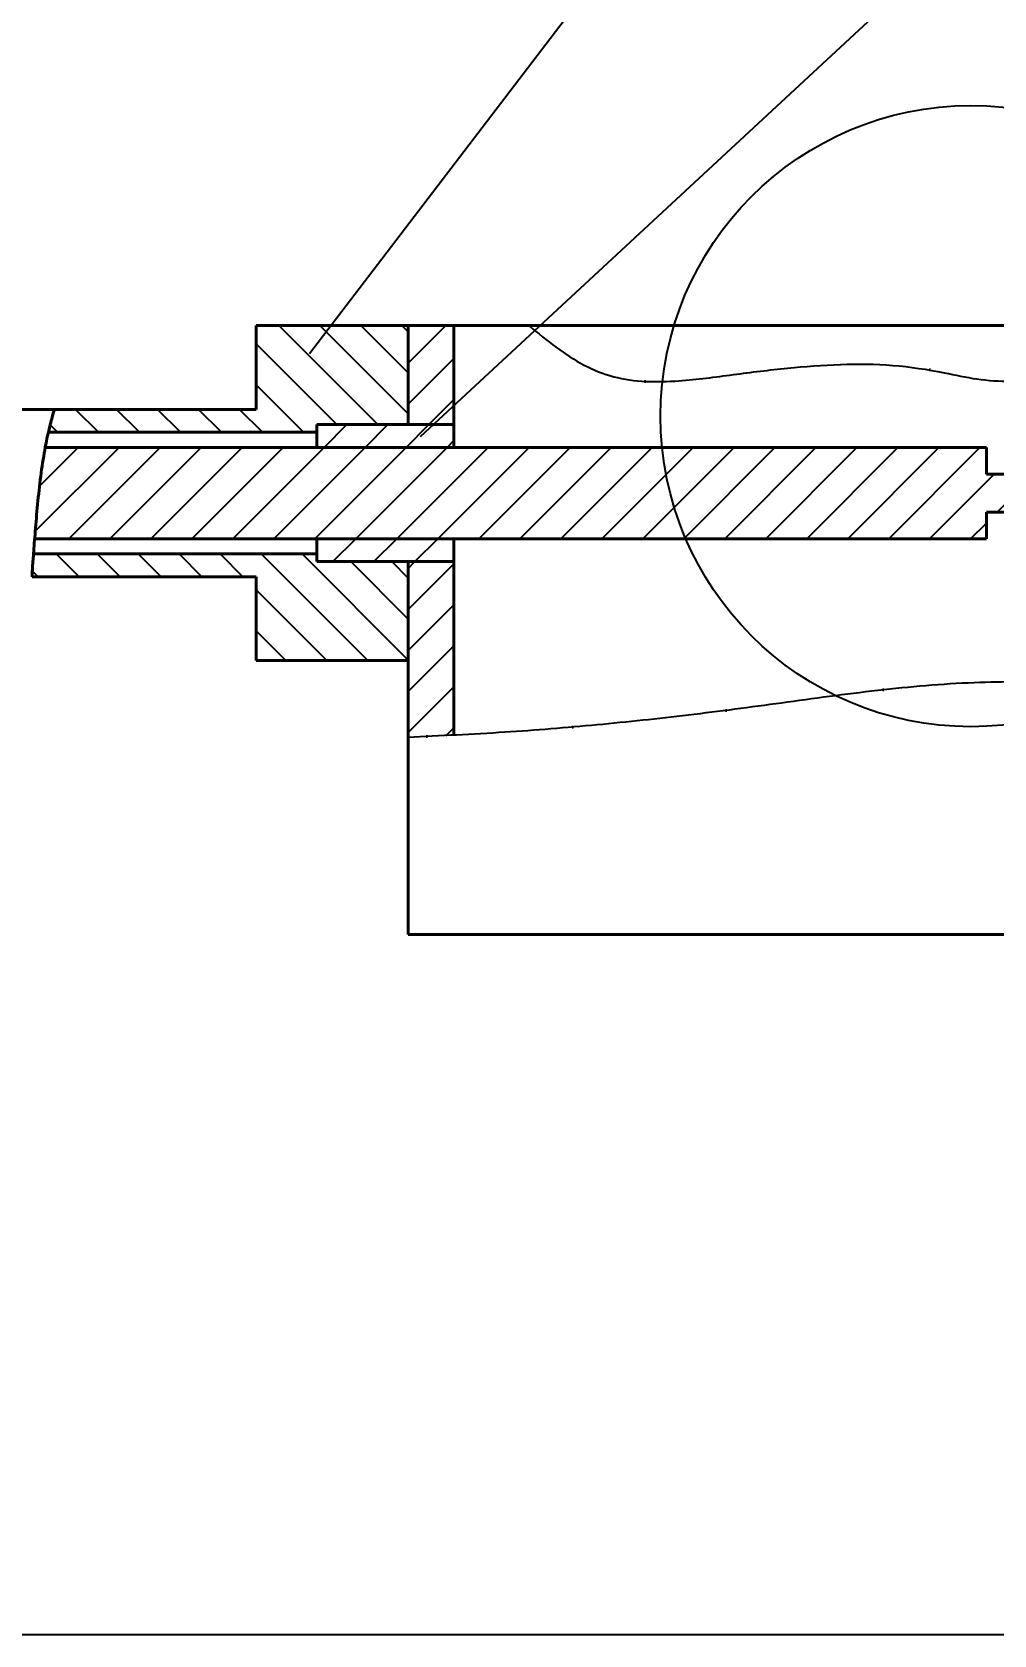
# Model space of a CAD drawing. Header units: millimetres. Extents: x 579 to 4020, y 235 to 1416.
# Drawn here: x 1023 to 1054.6, y 905.1 to 957.7 of the extents above; entities that cross this region are included whole.
import ezdxf

# ---------------------------------------------------------------- set-up
doc = ezdxf.new("R2010")
doc.units = ezdxf.units.MM
doc.header["$LTSCALE"] = 0.3
doc.layers.add('图形轮廓线', color=7, linetype='Continuous', lineweight=40)
doc.layers.add('细实线', color=7, linetype='Continuous', lineweight=25)
doc.styles.add('数字样式', font='gbeitc.shx', dxfattribs={"height": 5, "bigfont": 'gbcbig.shx'})
doc.dimstyles.new('4倍', dxfattribs={"dimtxt": 3.5, "dimasz": 3, "dimexe": 1.25, "dimexo": 0, "dimtad": 1, "dimtoh": 1, "dimdec": 3, "dimlfac": 4, "dimdsep": 46, "dimtxsty": '数字样式', "dimcen": 2.5, "dimadec": 0, "dimazin": 0, "dimtp": 0.03, "dimtm": 0.03, "dimtfac": 1, "dimtdec": 3, "dimtmove": 0, "dimatfit": 3, "dimfxl": 1, "dimarcsym": 0})
pattern_1 = [(45, (0, -22.5339), (-0.6735192, 0.6735192), [])]
pattern_2 = [(135, (0, -22.5339), (-0.6735192, -0.6735192), [])]

# ---------------------------------------------------------------- blocks, each defined once
blk = doc.blocks.new('*D156')
at = {"layer": 'Defpoints', "color": 0, "ltscale": 0.3, "transparency": 16777216}
for p in [(698.108, 947.557), (689.477, 905.057), (1074.858, 905.057)]:
    blk.add_point(p, dxfattribs=at)
at = {"layer": '细实线', "color": 0, "lineweight": -2, "ltscale": 0.3, "transparency": 16777216}
for p, q in [((698.108, 947.557), (688.227, 947.557)), ((689.477, 944.557), (689.477, 908.057)), ((1074.858, 905.057), (688.227, 905.057))]:
    blk.add_line(p, q, dxfattribs=at)
at = {"layer": '细实线', "color": 0, "ltscale": 0.3, "transparency": 16777216}
for points in [[(688.977, 944.557), (689.977, 944.557), (689.477, 947.557)], [(688.977, 908.057), (689.977, 908.057), (689.477, 905.057)]]:
    blk.add_solid(points, dxfattribs=at)
at = {"layer": '细实线', "color": 0, "ltscale": 0.3, "transparency": 16777216, "insert": (686.352, 926.307), "char_height": 5, "attachment_point": 5, "rotation": 90, "style": '数字样式'}
blk.add_mtext('170', dxfattribs=at)

msp = doc.modelspace()

# ---------------------------------------------------------------- hatches: boundary and pattern name
at = {"layer": '图形轮廓线'}
h = msp.add_hatch(dxfattribs=at)
h.set_pattern_fill('ANSI31', color=256, style=0)
h.set_pattern_definition([(45, (639.561, 614.4868), (-2.245064, 2.245064), [])])
edge = h.paths.add_edge_path(flags=0)
edge.add_spline(control_points=[(1035.35816, 934.53492), (1039.36211, 934.69162), (1045.0269, 935.22472), (1051.50379, 936.23414), (1053.96206, 936.32616), (1055.05851, 936.36721), (1056.6065, 936.34018), (1058.3976, 936.69513), (1059.56081, 937.91613), (1059.93187, 940.10387), (1060.87595, 942.51907), (1059.92829, 944.50814), (1058.26392, 946.71031), (1055.07734, 945.9623), (1051.00805, 947.06291), (1046.83375, 946.5667), (1042.0498, 945.91056), (1040.15305, 947.36056), (1039.32356, 948.05667)], knot_values=[0.79455981, 0.79455981, 0.79455981, 0.79455981, 0.91992676, 1, 1, 1, 1.03571502, 1.05103548, 1.05572216, 1.08926716, 1.1209519, 1.13320348, 1.15922714, 1.20227304, 1.22440854, 1.29576435, 1.33778009, 1.37153918, 1.37153918, 1.37153918, 1.37153918], weights=[1, 1, 1, 1, 1, 1, 1, 1, 1, 1, 1, 1, 1, 1, 1, 1, 1, 1, 1], degree=3, periodic=0)
edge.add_spline(control_points=[(1039.32356, 948.05667), (1040.15305, 947.36056), (1042.0498, 945.91056), (1046.83375, 946.5667), (1051.00805, 947.06291), (1055.07734, 945.9623), (1058.26392, 946.71031), (1059.92829, 944.50814), (1060.87595, 942.51907), (1059.93187, 940.10387), (1059.56081, 937.91613), (1058.3976, 936.69513), (1056.6065, 936.34018), (1055.05851, 936.36721), (1053.96206, 936.32616), (1051.50379, 936.23414), (1045.5286, 935.30291), (1040.24456, 934.77706), (1036.85816, 934.60276)], knot_values=[0.62846082, 0.62846082, 0.62846082, 0.62846082, 0.66221991, 0.70423565, 0.77559146, 0.79772696, 0.84077286, 0.86679652, 0.8790481, 0.91073284, 0.94427784, 0.94896452, 0.96428498, 1, 1, 1, 1.08007324, 1.18952688, 1.18952688, 1.18952688, 1.18952688], weights=[1, 1, 1, 1, 1, 1, 1, 1, 1, 1, 1, 1, 1, 1, 1, 1, 1, 1, 1], degree=3, periodic=0)
edge.add_spline(control_points=[(1036.85816, 934.60276), (1036.36582, 934.57742), (1035.8664, 934.55481), (1035.35816, 934.53492)], knot_values=[0.18952688, 0.18952688, 0.18952688, 0.18952688, 0.20544019, 0.20544019, 0.20544019, 0.20544019], weights=[1, 1, 1, 1], degree=3, periodic=0)
h = msp.add_hatch(dxfattribs=at)
h.set_pattern_fill('ANSI31', color=256, angle=90, style=0)
h.set_pattern_definition([(135, (639.561, 614.4868), (-2.245064, -2.245064), [])])
edge = h.paths.add_edge_path(flags=0)
edge.add_spline(control_points=[(1023.53628, 944.55661), (1023.5936, 944.80784), (1023.65885, 945.05757), (1023.73382, 945.30662)], knot_values=[0.42055908, 0.42055908, 0.42055908, 0.42055908, 0.4290708, 0.4290708, 0.4290708, 0.4290708], weights=[1, 1, 1, 1], degree=3, periodic=0)
edge.add_spline(control_points=[(1023.73382, 945.30662), (1023.73369, 945.30616), (1023.73243, 945.30199), (1023.73008, 945.29415), (1023.72117, 945.26443), (1023.69566, 945.17992), (1023.65974, 945.04899), (1023.62342, 944.91664), (1023.57585, 944.73323), (1023.52676, 944.51455), (1023.47818, 944.29814), (1023.42705, 944.04116), (1023.38065, 943.76397), (1023.33459, 943.48874), (1023.29196, 943.18607), (1023.25546, 942.88059), (1023.21904, 942.5758), (1023.1875, 942.25994), (1023.16034, 941.95941), (1023.13328, 941.6599), (1023.1096, 941.36744), (1023.08872, 941.10634), (1023.0679, 940.84593), (1023.04948, 940.60956), (1023.03581, 940.41679), (1023.02214, 940.22396), (1023.0127, 940.0695), (1023.00687, 939.96633), (1023.00105, 939.86316), (1022.99847, 939.80843), (1022.99839, 939.80671)], knot_values=[0, 0, 0, 0, 0.00098813, 0.00098813, 0.00098813, 0.00478529, 0.00478529, 0.00478529, 0.00862197, 0.00862197, 0.00862197, 0.01241683, 0.01241683, 0.01241683, 0.01618491, 0.01618491, 0.01618491, 0.01994482, 0.01994482, 0.01994482, 0.02369156, 0.02369156, 0.02369156, 0.02742844, 0.02742844, 0.02742844, 0.03116682, 0.03116682, 0.03116682, 0.03490509, 0.03490509, 0.03490509, 0.03490509], weights=[1, 1, 1, 1, 1, 1, 1, 1, 1, 1, 1, 1, 1, 1, 1, 1, 1, 1, 1, 1, 1, 1, 1, 1, 1, 1, 1, 1, 1, 1, 1], degree=3, periodic=0)
edge.add_spline(control_points=[(1022.99839, 939.80671), (1023.01083, 940.05697), (1023.02754, 940.30789), (1023.04596, 940.55673)], knot_values=[0.37041046, 0.37041046, 0.37041046, 0.37041046, 0.37783373, 0.37783373, 0.37783373, 0.37783373], weights=[1, 1, 1, 1], degree=3, periodic=0)
edge.add_spline(control_points=[(1023.04596, 940.55673), (1023.04599, 940.55722), (1023.04626, 940.56076), (1023.04674, 940.56732), (1023.04845, 940.59039), (1023.05304, 940.65221), (1023.06041, 940.74758), (1023.06779, 940.84323), (1023.07822, 940.97529), (1023.09082, 941.13265), (1023.10346, 941.29047), (1023.1186, 941.47814), (1023.13582, 941.67988), (1023.15312, 941.88254), (1023.17305, 942.10503), (1023.19532, 942.3286), (1023.21773, 942.55348), (1023.24325, 942.78573), (1023.27076, 943.00576), (1023.29825, 943.22566), (1023.32856, 943.43946), (1023.35875, 943.6296), (1023.38845, 943.81669), (1023.41877, 943.98597), (1023.44538, 944.12393), (1023.4716, 944.25989), (1023.49477, 944.36904), (1023.51077, 944.44231), (1023.52677, 944.51562), (1023.53589, 944.55491), (1023.53628, 944.55661)], knot_values=[0, 0, 0, 0, 0.0007642, 0.0007642, 0.0007642, 0.00348545, 0.00348545, 0.00348545, 0.0062149, 0.0062149, 0.0062149, 0.00895252, 0.00895252, 0.00895252, 0.01170265, 0.01170265, 0.01170265, 0.01446927, 0.01446927, 0.01446927, 0.01723371, 0.01723371, 0.01723371, 0.0199524, 0.0199524, 0.0199524, 0.02263131, 0.02263131, 0.02263131, 0.02531287, 0.02531287, 0.02531287, 0.02531287], weights=[1, 1, 1, 1, 1, 1, 1, 1, 1, 1, 1, 1, 1, 1, 1, 1, 1, 1, 1, 1, 1, 1, 1, 1, 1, 1, 1, 1, 1, 1, 1], degree=3, periodic=0)
at = {"layer": '细实线'}
h = msp.add_hatch(dxfattribs=at)
h.set_pattern_fill('ANSI31', color=256, scale=0.3, angle=90, style=0)
h.set_pattern_definition(pattern_2)
edge = h.paths.add_edge_path(flags=0)
edge.add_line((1030.35816, 945.30662), (1023.73382, 945.30662))
edge.add_spline(control_points=[(1023.73382, 945.30662), (1023.65885, 945.05757), (1023.5936, 944.80784), (1023.53628, 944.55661)], knot_values=[0.5709292, 0.5709292, 0.5709292, 0.5709292, 0.57944092, 0.57944092, 0.57944092, 0.57944092], weights=[1, 1, 1, 1], degree=3, periodic=0)
edge.add_line((1023.53628, 944.55661), (1032.35816, 944.55661))
edge.add_line((1032.35816, 944.55661), (1032.35816, 944.80661))
edge.add_line((1032.35816, 944.80661), (1035.35816, 944.80661))
edge.add_line((1035.35816, 944.80661), (1035.35816, 948.05664))
edge.add_line((1035.35816, 948.05664), (1030.35816, 948.05664))
edge.add_line((1030.35816, 948.05664), (1030.35816, 945.30662))
h = msp.add_hatch(dxfattribs=at)
h.set_pattern_fill('ANSI31', color=256, scale=0.3, style=0)
h.set_pattern_definition(pattern_1)
h.paths.add_polyline_path([(1036.85816, 948.05667), (1035.35816, 948.05667), (1035.35816, 944.80661), (1036.85816, 944.80661)], flags=0)
h = msp.add_hatch(dxfattribs=at)
h.set_pattern_fill('ANSI31', color=256, scale=0.3, style=0)
h.set_pattern_definition(pattern_1)
h.paths.add_polyline_path([(1032.35816, 944.80661), (1032.35816, 944.05659), (1036.85816, 944.05659), (1036.85816, 944.80661)], flags=0)
h = msp.add_hatch(dxfattribs=at)
h.set_pattern_fill('ANSI31', color=256, scale=0.3, style=0)
h.set_pattern_definition(pattern_1)
edge = h.paths.add_edge_path(flags=0)
edge.add_line((1054.35816, 944.05659), (1023.43256, 944.05659))
edge.add_spline(control_points=[(1023.43256, 944.05659), (1023.25297, 943.10042), (1023.16921, 942.11515), (1023.08476, 941.05675)], knot_values=[0.5850628, 0.5850628, 0.5850628, 0.5850628, 0.61715765, 0.61715765, 0.61715765, 0.61715765], weights=[1, 1, 1, 1], degree=3, periodic=0)
edge.add_line((1023.08476, 941.05675), (1054.35816, 941.05675))
edge.add_line((1054.35816, 941.05675), (1054.35816, 941.93167))
edge.add_line((1054.35816, 941.93167), (1055.85828, 941.93167))
edge.add_line((1055.85828, 941.93167), (1055.85828, 943.18167))
edge.add_line((1055.85828, 943.18167), (1054.35816, 943.18167))
edge.add_line((1054.35816, 943.18167), (1054.35816, 944.05659))
h = msp.add_hatch(dxfattribs=at)
h.set_pattern_fill('ANSI31', color=256, scale=0.3, style=0)
h.set_pattern_definition(pattern_1)
h.paths.add_polyline_path([(1036.85816, 940.30672), (1036.85816, 941.05675), (1032.35816, 941.05675), (1032.35816, 940.30672)], flags=0)
h = msp.add_hatch(dxfattribs=at)
h.set_pattern_fill('ANSI31', color=256, scale=0.3, angle=90, style=0)
h.set_pattern_definition(pattern_2)
edge = h.paths.add_edge_path(flags=0)
edge.add_line((1022.99839, 939.80671), (1030.35816, 939.80671))
edge.add_line((1030.35816, 939.80671), (1030.35816, 937.05669))
edge.add_line((1030.35816, 937.05669), (1035.35816, 937.05669))
edge.add_line((1035.35816, 937.05669), (1035.35816, 940.30672))
edge.add_line((1035.35816, 940.30672), (1032.35816, 940.30672))
edge.add_line((1032.35816, 940.30672), (1032.35816, 940.55673))
edge.add_line((1032.35816, 940.55673), (1023.04596, 940.55673))
edge.add_spline(control_points=[(1023.04596, 940.55673), (1023.02754, 940.30789), (1023.01083, 940.05697), (1022.99839, 939.80671)], knot_values=[0.62216627, 0.62216627, 0.62216627, 0.62216627, 0.62958954, 0.62958954, 0.62958954, 0.62958954], weights=[1, 1, 1, 1], degree=3, periodic=0)
h = msp.add_hatch(dxfattribs=at)
h.set_pattern_fill('ANSI31', color=256, scale=0.3, style=0)
h.set_pattern_definition(pattern_1)
edge = h.paths.add_edge_path(flags=0)
edge.add_line((1035.35816, 940.30672), (1035.35816, 934.53492))
edge.add_spline(control_points=[(1035.35816, 934.53492), (1035.8664, 934.55481), (1036.36582, 934.57742), (1036.85816, 934.60276)], knot_values=[0.79455981, 0.79455981, 0.79455981, 0.79455981, 0.81047312, 0.81047312, 0.81047312, 0.81047312], weights=[1, 1, 1, 1], degree=3, periodic=0)
edge.add_line((1036.85816, 934.60276), (1036.85816, 940.30672))
edge.add_line((1036.85816, 940.30672), (1035.35816, 940.30672))

# ---------------------------------------------------------------- linework, layer by layer
at = {"layer": '图形轮廓线'}
for p, q in [((1030.35816, 945.30662), (1030.35816, 948.05664)), ((1035.35816, 948.05664), (1030.35816, 948.05664)), ((1036.85816, 948.05667), (1035.35816, 948.05667)), ((1035.35816, 948.05667), (1035.35816, 944.80661)), ((1035.35816, 944.80661), (1035.35816, 948.05664)), ((1036.85816, 948.05667), (1036.85816, 944.80661)), ((1039.32356, 948.05667), (1036.85816, 948.05667)), ((1087.85816, 948.05667), (1039.32356, 948.05667)), ((1023.73406, 945.30667), (1018.85816, 945.30667)), ((1030.35816, 945.30662), (1023.73382, 945.30662)), ((1030.35816, 945.30667), (1023.73406, 945.30667)), ((1023.53628, 944.55661), (1032.35816, 944.55661)), ((1032.35816, 944.80661), (1036.85816, 944.80661)), ((1032.35816, 944.80661), (1032.35816, 944.05659)), ((1032.35816, 944.80661), (1035.35816, 944.80661)), ((1032.35816, 944.80661), (1032.35816, 944.55661)), ((1035.35816, 944.80661), (1036.85816, 944.80661)), ((1036.85816, 944.80661), (1036.85816, 944.05659)), ((1054.35816, 944.05659), (1023.43256, 944.05659)), ((1032.35816, 944.05667), (1023.43271, 944.05667)), ((1032.35816, 944.05659), (1036.85816, 944.05659)), ((1054.35816, 944.05667), (1036.85816, 944.05667)), ((1054.35816, 944.05659), (1054.35816, 943.18167)), ((1054.35816, 943.18167), (1055.85828, 943.18167)), ((1055.85828, 941.93167), (1054.35816, 941.93167)), ((1054.35816, 941.93167), (1054.35816, 941.05675)), ((1023.08454, 941.05667), (1032.35816, 941.05667)), ((1023.08476, 941.05675), (1054.35816, 941.05675)), ((1036.85816, 941.05675), (1032.35816, 941.05675)), ((1032.35816, 941.05675), (1032.35816, 940.30672)), ((1036.85816, 941.05675), (1036.85816, 940.30672)), ((1036.85816, 941.05667), (1054.35816, 941.05667)), ((1032.35816, 940.55673), (1023.04596, 940.55673)), ((1032.35816, 940.55673), (1032.35816, 940.30672)), ((1036.85816, 940.30672), (1032.35816, 940.30672)), ((1035.35816, 940.30672), (1032.35816, 940.30672)), ((1035.35816, 937.05669), (1035.35816, 940.30672)), ((1036.85816, 940.30672), (1035.35816, 940.30672)), ((1035.35816, 940.30672), (1035.35816, 934.53492)), ((1036.85816, 940.30672), (1036.85816, 934.60276)), ((1022.99825, 939.80667), (1030.35816, 939.80667)), ((1022.99839, 939.80671), (1030.35816, 939.80671)), ((1030.35816, 937.05669), (1030.35816, 939.80671)), ((1030.35816, 937.05669), (1035.35816, 937.05669)), ((1035.35816, 934.53492), (1035.35816, 928.05667)), ((1087.85816, 928.05667), (1035.35816, 928.05667))]:
    msp.add_line(p, q, dxfattribs=at)
msp.add_open_spline([(1022.99839, 939.80671), (1022.99987, 939.83875), (1023.00284, 939.90283), (1023.03147, 940.37988), (1023.08616, 941.07857), (1023.15666, 941.94963), (1023.25006, 942.88811), (1023.37685, 943.78949), (1023.52938, 944.55485), (1023.66962, 945.09417), (1023.72904, 945.29063), (1023.733, 945.30386), (1023.73382, 945.30662)], degree=3, knots=[0, 0, 0, 0, 0.10707082, 0.21414339, 0.32117978, 0.42849762, 0.53618636, 0.64411687, 0.75281559, 0.86265486, 0.97131021, 1, 1, 1, 1], dxfattribs=at)
at = {"layer": '细实线', "ltscale": 0.3}
for p, q in [((1032.11985, 947.14052), (1056.8631, 979.52683)), ((1035.76816, 944.40966), (1073.64767, 979.52683))]:
    msp.add_line(p, q, dxfattribs=at)
at = {"layer": '细实线'}
msp.add_circle((1053.85253, 945.08326), 10.20008, dxfattribs=at)
msp.add_open_spline([(1039.32356, 948.05667), (1039.62142, 947.81124), (1040.19659, 947.33735), (1041.1153, 946.73805), (1042.10543, 946.33381), (1043.17057, 946.19623), (1044.4907, 946.23631), (1046.03942, 946.45228), (1047.80629, 946.67132), (1049.55378, 946.80546), (1051.28573, 946.79389), (1052.77762, 946.56162), (1054.052, 946.27282), (1055.16941, 946.21014), (1056.28582, 946.26773), (1057.26786, 946.25996), (1058.08621, 946.09967), (1058.72253, 945.78846), (1059.26069, 945.30776), (1059.72126, 944.72687), (1060.11057, 944.0897), (1060.45992, 943.407), (1060.62213, 942.62735), (1060.5285, 941.8041), (1060.31174, 940.98833), (1060.05394, 940.1667), (1059.84316, 939.33574), (1059.61628, 938.52695), (1059.30832, 937.79549), (1058.89237, 937.16507), (1058.30722, 936.70744), (1057.58383, 936.53699), (1056.61633, 936.4166), (1055.40364, 936.35644), (1053.37917, 936.32984), (1050.78325, 936.09757), (1047.66072, 935.66429), (1044.5917, 935.25399), (1041.55955, 934.93066), (1038.48967, 934.68017), (1036.41706, 934.58403), (1035.35816, 934.53492)], degree=3, knots=[0, 0, 0, 0, 0.02170442, 0.04191025, 0.06150066, 0.08128769, 0.10182569, 0.13566876, 0.16917866, 0.20199025, 0.23422493, 0.26634444, 0.28672411, 0.30764845, 0.3290077, 0.34965882, 0.36271721, 0.37558348, 0.38897015, 0.40296086, 0.41715683, 0.43094583, 0.44593089, 0.46114388, 0.4770908, 0.49341203, 0.50956887, 0.52531775, 0.54062967, 0.55403861, 0.56745626, 0.58121046, 0.59518263, 0.62243445, 0.64938034, 0.70910989, 0.76883881, 0.82675577, 0.88328338, 0.94036968, 1, 1, 1, 1], dxfattribs=at)

# ---------------------------------------------------------------- dimensions: what is measured, and where the dimension line sits
at = {"layer": '细实线', "ltscale": 0.3}
dim = msp.add_linear_dim(base=(689.47683, 905.05667), p1=(698.10816, 947.55667), p2=(1074.85816, 905.05667), angle=90, dimstyle='4倍', dxfattribs=at)
dim.commit()
dim.dimension.update_dxf_attribs({"geometry": '*D156', "text_midpoint": (686.35183, 926.30667)})

doc.saveas('drawing.dxf')
